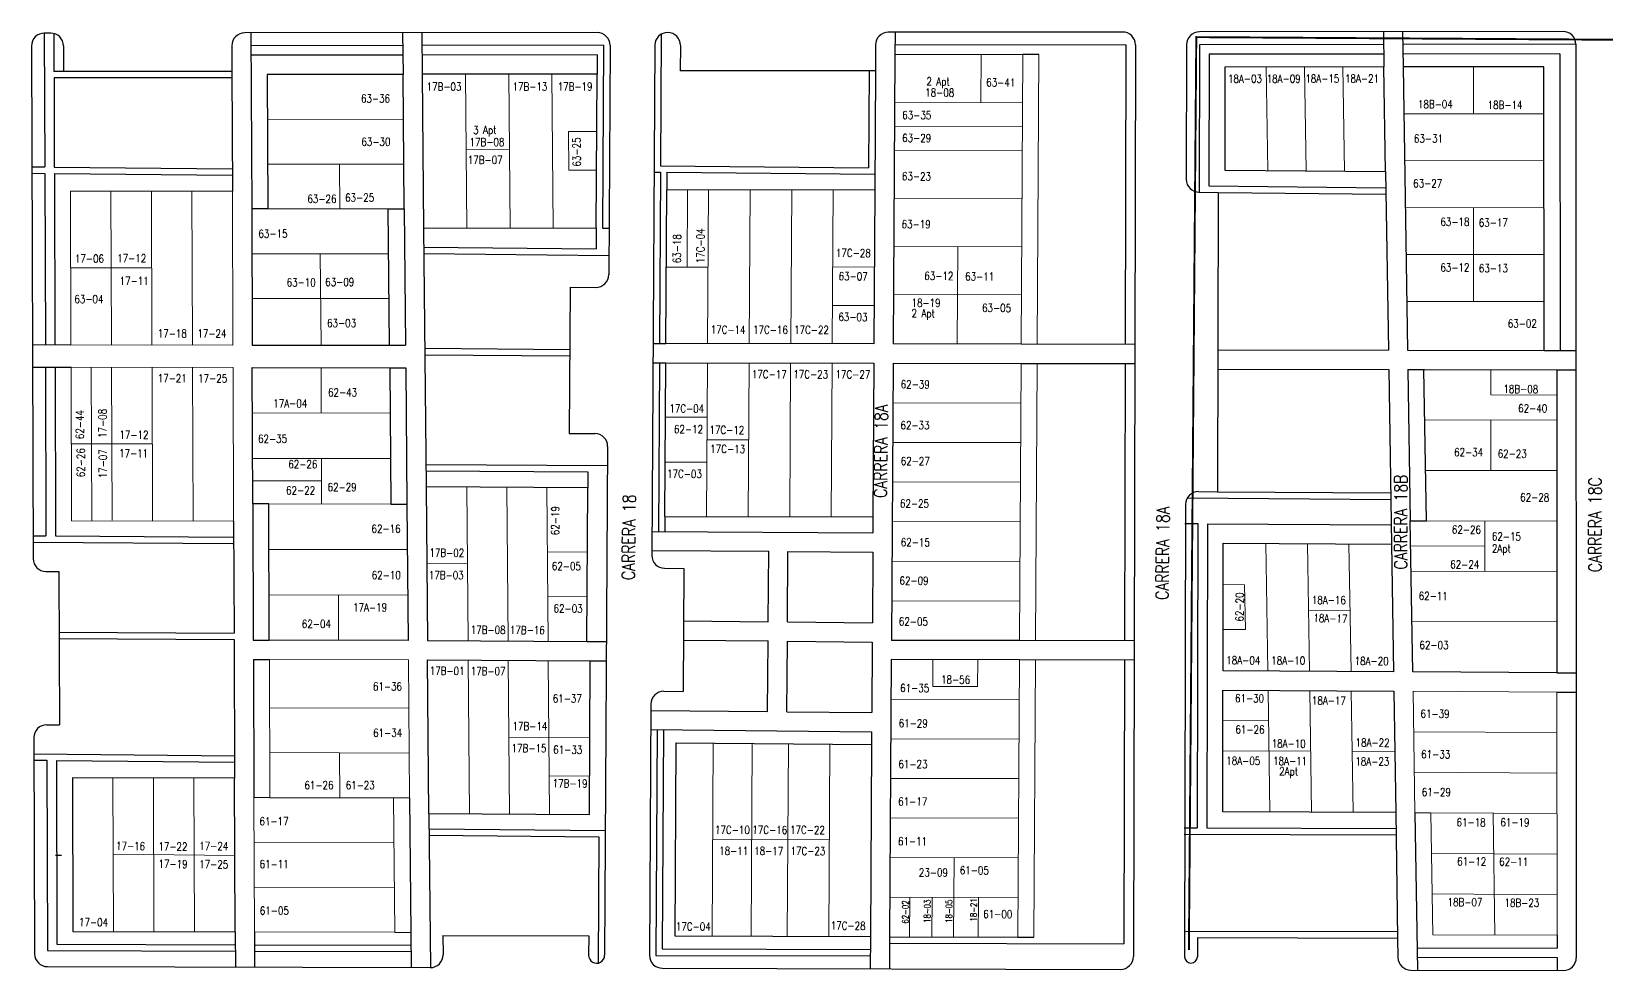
# Model space of a CAD drawing. Header units: millimetres. Extents: x 1022434 to 1024646, y 1272610 to 1274311.
# Drawn here: x 1023366 to 1023612, y 1273693.2 to 1273839.8 of the extents above; entities that cross this region are included whole.
import ezdxf
from ezdxf.enums import TextEntityAlignment as Align

# ---------------------------------------------------------------- set-up
doc = ezdxf.new("R2010")
doc.units = ezdxf.units.MM
doc.header["$MEASUREMENT"] = 0
for name, color, linetype, lineweight in [('CAB_AER_500', 3, 'Continuous', 25), ('NOMENCLATURA', 23, 'Continuous', 0), ('Planimetria_Varios', 251, 'Continuous', 0)]:
    doc.layers.add(name, color=color, linetype=linetype, lineweight=lineweight)
doc.layers.add('NOMEN', color=251, linetype='Continuous')
doc.layers.add('PLANIMETRIA', color=8, linetype='Continuous')
doc.styles.add('CALLE', font='simplex.shx', dxfattribs={"width": 0.8, "height": 2})
doc.styles.add('NOMEN', font='simplex.shx', dxfattribs={"width": 0.8, "height": 1.25})

msp = doc.modelspace()

# ---------------------------------------------------------------- linework, layer by layer
at = {"layer": 'CAB_AER_500', "const_width": 0.3}
msp.add_lwpolyline([(1023546.79, 1273696.37), (1023547.95, 1273838.92), (1023717.12, 1273837.86)], dxfattribs=at)
at = {"layer": 'CAB_AER_500'}
msp.add_lwpolyline([(1023369.79, 1273711.19), (1023370.72, 1273711.18)], dxfattribs=at)
at = {"layer": 'PLANIMETRIA', "linetype": 'Continuous'}
for p, q in [((1023368.01, 1273839.54), (1023368.08, 1273818.64)), ((1023369.02, 1273839.54), (1023368.02, 1273839.54)), ((1023369.51, 1273839.48), (1023369.53, 1273833.54)), ((1023454.38, 1273839.63), (1023399.31, 1273839.58)), ((1023400.3, 1273839.58), (1023400.41, 1273812.08)), ((1023423.99, 1273839.6), (1023424.05, 1273833.1)), ((1023426.99, 1273839.61), (1023427.05, 1273833.11)), ((1023455.38, 1273837.64), (1023427.01, 1273837.61)), ((1023455.38, 1273837.64), (1023455.21, 1273809.1)), ((1023456.38, 1273837.62), (1023456.17, 1273801.82)), ((1023463.38, 1273837.66), (1023462.91, 1273757.99)), ((1023464.39, 1273839.38), (1023464.27, 1273818.84)), ((1023467.38, 1273837.63), (1023467.36, 1273833.65)), ((1023497.84, 1273837.67), (1023497.86, 1273833.68)), ((1023536.44, 1273839.72), (1023499.84, 1273839.68)), ((1023500.89, 1273839.68), (1023500.87, 1273836.18)), ((1023536.94, 1273837.72), (1023500.88, 1273837.68)), ((1023536.94, 1273837.72), (1023536.83, 1273790.94)), ((1023538.44, 1273837.72), (1023538.12, 1273695.33)), ((1023546.44, 1273837.74), (1023546.39, 1273816.7)), ((1023548.44, 1273837.74), (1023548.39, 1273814.7)), ((1023605.24, 1273839.8), (1023548.44, 1273839.74)), ((1023577.21, 1273837.77), (1023548.44, 1273837.74)), ((1023577.18, 1273839.72), (1023577.26, 1273834.27)), ((1023580.18, 1273839.76), (1023580.26, 1273834.27)), ((1023607.24, 1273837.8), (1023580.21, 1273837.77)), ((1023607.24, 1273837.8), (1023607.3, 1273695.16)), ((1023366.02, 1273837.53), (1023366.29, 1273757.46)), ((1023371.02, 1273837.55), (1023371.03, 1273833.54)), ((1023397.31, 1273837.57), (1023397.32, 1273833.57)), ((1023424.01, 1273837.6), (1023400.31, 1273837.58)), ((1023424.03, 1273836.1), (1023400.31, 1273836.08)), ((1023454.37, 1273836.13), (1023427.03, 1273836.11)), ((1023454.37, 1273836.13), (1023454.35, 1273833.13)), ((1023500.87, 1273836.18), (1023500.6, 1273791)), ((1023520.87, 1273836.21), (1023500.87, 1273836.18)), ((1023523.37, 1273836.21), (1023520.87, 1273836.21)), ((1023549.94, 1273836.24), (1023549.89, 1273815.68)), ((1023577.23, 1273836.27), (1023549.94, 1273836.24)), ((1023604.74, 1273836.3), (1023580.23, 1273836.27)), ((1023604.74, 1273836.3), (1023604.76, 1273789.97)), ((1023371.03, 1273833.54), (1023369.53, 1273833.54)), ((1023397.32, 1273833.57), (1023371.03, 1273833.54)), ((1023397.32, 1273833.57), (1023397.39, 1273814.84)), ((1023497.86, 1273833.68), (1023467.36, 1273833.65)), ((1023496.86, 1273833.69), (1023496.77, 1273818.52)), ((1023497.86, 1273833.68), (1023497.75, 1273815.01)), ((1023397.33, 1273832.57), (1023369.54, 1273832.54)), ((1023369.54, 1273832.54), (1023369.58, 1273818.62)), ((1023366.08, 1273818.66), (1023368.08, 1273818.64)), ((1023369.58, 1273818.62), (1023397.38, 1273818.34)), ((1023464.27, 1273818.84), (1023496.77, 1273818.52)), ((1023366.09, 1273817.66), (1023368.09, 1273817.64)), ((1023368.09, 1273817.64), (1023368.18, 1273790.89)), ((1023369.59, 1273817.62), (1023397.39, 1273817.34)), ((1023369.59, 1273817.62), (1023369.68, 1273790.89)), ((1023463.26, 1273817.85), (1023464.26, 1273817.84)), ((1023464.26, 1273817.84), (1023464.1, 1273791.07)), ((1023465.26, 1273817.83), (1023465.25, 1273815.06)), ((1023465.26, 1273817.83), (1023497.76, 1273817.51)), ((1023549.89, 1273815.68), (1023577.56, 1273815.41)), ((1023577.52, 1273817.91), (1023577.96, 1273790.02)), ((1023465.1, 1273791.06), (1023465.25, 1273815.06)), ((1023497.75, 1273815.01), (1023465.25, 1273815.06)), ((1023497.75, 1273815.01), (1023497.6, 1273791.01)), ((1023548.37, 1273814.7), (1023551.39, 1273814.67)), ((1023551.39, 1273814.67), (1023551.28, 1273767.93)), ((1023551.39, 1273814.67), (1023577.55, 1273814.41)), ((1023424.24, 1273812.1), (1023424.44, 1273790.79)), ((1023427.27, 1273809.11), (1023427.64, 1273768.69)), ((1023454.21, 1273809.13), (1023454.19, 1273805.84)), ((1023455.21, 1273809.1), (1023456.21, 1273809.09)), ((1023427.3, 1273806.11), (1023454.19, 1273805.84)), ((1023427.29, 1273805.11), (1023456.19, 1273804.82)), ((1023450.16, 1273799.88), (1023450.02, 1273777.04)), ((1023450.16, 1273799.88), (1023454.15, 1273799.84)), ((1023366.18, 1273790.9), (1023372.18, 1273790.89)), ((1023463.1, 1273791.07), (1023465.1, 1273791.06)), ((1023497.6, 1273791.01), (1023465.1, 1273791.06)), ((1023520.6, 1273790.97), (1023500.6, 1273791)), ((1023538.33, 1273790.93), (1023520.6, 1273790.97)), ((1023421.94, 1273790.8), (1023424.44, 1273790.79)), ((1023450.09, 1273789.08), (1023427.44, 1273789.27)), ((1023450.1, 1273790.08), (1023427.45, 1273790.27)), ((1023551.33, 1273790.07), (1023577.96, 1273790.02)), ((1023602.26, 1273789.98), (1023607.26, 1273789.97)), ((1023366.19, 1273787.4), (1023372.19, 1273787.39)), ((1023368.19, 1273787.39), (1023368.28, 1273761.04)), ((1023369.69, 1273787.39), (1023369.78, 1273761.03)), ((1023421.97, 1273787.3), (1023424.47, 1273787.29)), ((1023424.47, 1273787.29), (1023424.66, 1273765.99)), ((1023463.09, 1273788.07), (1023465.09, 1273788.07)), ((1023464.09, 1273788.07), (1023463.93, 1273761.73)), ((1023464.94, 1273764.07), (1023465.09, 1273788.07)), ((1023465.09, 1273788.07), (1023497.59, 1273788.01)), ((1023497.59, 1273788.01), (1023497.44, 1273764.01)), ((1023500.59, 1273788), (1023500.33, 1273744.72)), ((1023500.59, 1273788), (1023520.59, 1273787.97)), ((1023520.59, 1273787.97), (1023538.33, 1273787.93)), ((1023536.83, 1273787.94), (1023536.73, 1273744.65)), ((1023551.33, 1273787.07), (1023578.01, 1273787.02)), ((1023578.01, 1273787.02), (1023578.43, 1273759.74)), ((1023581.01, 1273787.01), (1023581.38, 1273763.39)), ((1023581.01, 1273787.01), (1023583.51, 1273787.01)), ((1023583.51, 1273787.05), (1023583.51, 1273786.97)), ((1023604.26, 1273786.97), (1023607.26, 1273786.97)), ((1023450.02, 1273777.04), (1023454.02, 1273777.01)), ((1023456.01, 1273775), (1023455.54, 1273695.54)), ((1023427.63, 1273772.19), (1023455.99, 1273772)), ((1023427.61, 1273771.19), (1023452.92, 1273771.02)), ((1023452.92, 1273771.02), (1023452.91, 1273768.54)), ((1023546.55, 1273766.96), (1023578.32, 1273766.74)), ((1023548.29, 1273767.95), (1023551.28, 1273767.93)), ((1023551.19, 1273767.93), (1023578.33, 1273767.74)), ((1023400.58, 1273766.04), (1023400.66, 1273744.74)), ((1023464.94, 1273764.07), (1023464.93, 1273761.73)), ((1023464.94, 1273764.07), (1023497.44, 1273764.01)), ((1023497.44, 1273764.01), (1023497.43, 1273761.51)), ((1023546.28, 1273765.95), (1023546.12, 1273695.31)), ((1023397.59, 1273763.34), (1023397.66, 1273745.84)), ((1023463.03, 1273761.74), (1023497.43, 1273761.51)), ((1023546.18, 1273762.96), (1023548.18, 1273762.95)), ((1023548.18, 1273762.95), (1023548.07, 1273715.44)), ((1023549.68, 1273762.94), (1023549.57, 1273715.43)), ((1023549.68, 1273762.94), (1023578.3, 1273762.74)), ((1023366.28, 1273761.05), (1023368.28, 1273761.04)), ((1023366.28, 1273760.05), (1023397.46, 1273759.84)), ((1023369.78, 1273761.03), (1023397.47, 1273760.84)), ((1023463.01, 1273758.74), (1023481.17, 1273758.62)), ((1023481.1, 1273747.62), (1023481.17, 1273758.62)), ((1023484.1, 1273747.59), (1023484.17, 1273758.6)), ((1023484.17, 1273758.6), (1023497.41, 1273758.51)), ((1023497.41, 1273758.51), (1023497.35, 1273747.45)), ((1023368.27, 1273755.47), (1023370.3, 1273755.45)), ((1023370.3, 1273755.45), (1023370.38, 1273731.51)), ((1023464.89, 1273755.98), (1023467.9, 1273755.96)), ((1023467.9, 1273755.96), (1023467.78, 1273736.73)), ((1023467.85, 1273747.75), (1023481.1, 1273747.62)), ((1023484.1, 1273747.59), (1023497.35, 1273747.45)), ((1023370.33, 1273745.99), (1023397.66, 1273745.84)), ((1023370.33, 1273744.99), (1023397.66, 1273744.84)), ((1023397.66, 1273744.84), (1023397.74, 1273723.19)), ((1023400.66, 1273744.74), (1023403.16, 1273744.73)), ((1023452.77, 1273744.55), (1023455.77, 1273744.53)), ((1023467.83, 1273744.75), (1023481.08, 1273744.62)), ((1023481, 1273733.6), (1023481.08, 1273744.62)), ((1023484, 1273733.57), (1023484.08, 1273744.59)), ((1023484.08, 1273744.59), (1023497.33, 1273744.45)), ((1023497.33, 1273744.45), (1023497.26, 1273733.44)), ((1023520.33, 1273744.68), (1023500.33, 1273744.72)), ((1023538.23, 1273744.65), (1023520.33, 1273744.68)), ((1023400.67, 1273741.75), (1023403.17, 1273741.73)), ((1023400.67, 1273741.75), (1023400.75, 1273720.18)), ((1023428.1, 1273717.69), (1023427.88, 1273741.69)), ((1023427.88, 1273741.69), (1023453.25, 1273741.54)), ((1023500.31, 1273741.72), (1023500.05, 1273698.43)), ((1023520.31, 1273741.68), (1023500.31, 1273741.72)), ((1023538.22, 1273741.65), (1023520.31, 1273741.68)), ((1023453.25, 1273741.54), (1023453.11, 1273717.54)), ((1023453.25, 1273741.54), (1023455.75, 1273741.53)), ((1023536.72, 1273741.65), (1023536.62, 1273697.34)), ((1023604.28, 1273739.65), (1023607.28, 1273739.64)), ((1023464.79, 1273736.76), (1023467.78, 1273736.73)), ((1023462.77, 1273734.77), (1023462.54, 1273695.53)), ((1023604.28, 1273736.65), (1023607.28, 1273736.64)), ((1023462.76, 1273733.78), (1023481, 1273733.6)), ((1023484, 1273733.57), (1023497.26, 1273733.44)), ((1023366.39, 1273729.53), (1023366.5, 1273695.76)), ((1023368.41, 1273731.53), (1023370.38, 1273731.51)), ((1023462.75, 1273730.78), (1023497.24, 1273730.44)), ((1023463.75, 1273730.77), (1023463.54, 1273695.52)), ((1023464.75, 1273730.76), (1023464.54, 1273696.52)), ((1023497.24, 1273730.44), (1023497.23, 1273728.44)), ((1023366.39, 1273727.01), (1023397.73, 1273726.69)), ((1023466.55, 1273698.52), (1023466.73, 1273728.74)), ((1023466.73, 1273728.74), (1023497.23, 1273728.44)), ((1023497.23, 1273728.44), (1023497.05, 1273698.44)), ((1023366.4, 1273726.01), (1023368.4, 1273725.99)), ((1023368.4, 1273725.99), (1023368.5, 1273696.27)), ((1023369.9, 1273725.97), (1023397.73, 1273725.69)), ((1023369.9, 1273725.97), (1023369.99, 1273697.26)), ((1023403.25, 1273720.18), (1023422.58, 1273720.13)), ((1023425.08, 1273720.12), (1023425.27, 1273699.12)), ((1023428.1, 1273717.69), (1023453.11, 1273717.54)), ((1023428.1, 1273717.69), (1023428.32, 1273693.61)), ((1023579.09, 1273717.86), (1023579.4, 1273698.23)), ((1023582.09, 1273717.79), (1023582.48, 1273693.22)), ((1023428.12, 1273715.29), (1023455.65, 1273715.02)), ((1023546.07, 1273715.44), (1023548.07, 1273715.44)), ((1023549.57, 1273715.43), (1023579.13, 1273715.36)), ((1023428.13, 1273714.29), (1023454.65, 1273714.03)), ((1023454.65, 1273714.03), (1023454.53, 1273694.32)), ((1023546.07, 1273714.44), (1023579.15, 1273714.36)), ((1023397.83, 1273699.19), (1023397.86, 1273693.69)), ((1023400.83, 1273699.18), (1023400.86, 1273693.68)), ((1023422.77, 1273699.13), (1023425.27, 1273699.12)), ((1023425.27, 1273699.12), (1023425.32, 1273693.62)), ((1023430.27, 1273698.61), (1023430.3, 1273695.63)), ((1023430.27, 1273698.61), (1023453.05, 1273698.55)), ((1023453.05, 1273698.55), (1023453.04, 1273695.55)), ((1023497.05, 1273698.44), (1023466.55, 1273698.52)), ((1023497.05, 1273698.44), (1023497.02, 1273693.44)), ((1023500.05, 1273698.43), (1023500.02, 1273693.4)), ((1023500.05, 1273698.43), (1023520.05, 1273698.38)), ((1023500.05, 1273697.43), (1023536.62, 1273697.34)), ((1023520.05, 1273698.38), (1023522.55, 1273698.37)), ((1023546.12, 1273699.31), (1023579.4, 1273699.23)), ((1023548.12, 1273698.31), (1023548.12, 1273695.31)), ((1023548.12, 1273698.31), (1023579.4, 1273698.23)), ((1023579.4, 1273698.23), (1023579.45, 1273695.19)), ((1023604.3, 1273698.67), (1023604.3, 1273696.67)), ((1023368.5, 1273696.27), (1023397.85, 1273696.19)), ((1023369.99, 1273697.26), (1023397.84, 1273697.19)), ((1023400.84, 1273697.18), (1023425.29, 1273697.12)), ((1023400.85, 1273696.18), (1023425.3, 1273696.12)), ((1023463.54, 1273695.52), (1023497.04, 1273695.44)), ((1023464.54, 1273696.52), (1023497.04, 1273696.44)), ((1023582.42, 1273696.72), (1023604.3, 1273696.67)), ((1023582.45, 1273695.22), (1023604.3, 1273695.17)), ((1023604.3, 1273695.17), (1023604.3, 1273693.17)), ((1023368.49, 1273693.77), (1023428.3, 1273693.61)), ((1023464.53, 1273693.52), (1023536.11, 1273693.34)), ((1023581.44, 1273693.22), (1023605.29, 1273693.16))]:
    msp.add_line(p, q, dxfattribs=at)
for points in [[(1023400.49, 1273790.84), (1023421.94, 1273790.8), (1023421.74, 1273812.1), (1023424.24, 1273812.1), (1023424.05, 1273833.1), (1023402.83, 1273833.08), (1023402.91, 1273812.08), (1023400.41, 1273812.08)], [(1023454.35, 1273833.13), (1023427.05, 1273833.11), (1023427.27, 1273809.11), (1023454.21, 1273809.13)], [(1023577.52, 1273817.91), (1023577.26, 1273834.27), (1023552.43, 1273834.24), (1023552.4, 1273818.16)], [(1023602.26, 1273789.98), (1023602.24, 1273834.29), (1023580.26, 1273834.27), (1023580.96, 1273790.01)], [(1023422.16, 1273766), (1023424.66, 1273765.99), (1023424.86, 1273744.69), (1023403.16, 1273744.73), (1023403.08, 1273766.03), (1023400.58, 1273766.04), (1023400.5, 1273787.34), (1023421.97, 1273787.3)], [(1023583.51, 1273787.01), (1023604.26, 1273786.97), (1023604.28, 1273739.65), (1023581.75, 1273739.78), (1023581.38, 1273763.39), (1023583.88, 1273763.38)], [(1023427.86, 1273744.69), (1023452.77, 1273744.55), (1023452.91, 1273768.54), (1023427.64, 1273768.69)], [(1023552.13, 1273739.95), (1023552.17, 1273759.92), (1023578.43, 1273759.74), (1023578.75, 1273739.8), (1023552.13, 1273739.95)], [(1023579.09, 1273717.86), (1023552.07, 1273717.93), (1023552.12, 1273736.95), (1023578.79, 1273736.8)], [(1023397.74, 1273723.19), (1023372.41, 1273723.26), (1023372.49, 1273699.26), (1023397.83, 1273699.19)]]:
    msp.add_lwpolyline(points, close=True, dxfattribs=at)
for centre, radius, start, end in [((1023368.02, 1273837.54), 2, 90.0617, 180.1946), ((1023369.02, 1273837.54), 2, 0.1946, 90.0617), ((1023399.31, 1273837.58), 2, 90.0617, 180.2181), ((1023454.38, 1273837.63), 2, 359.6591, 90.0617), ((1023465.38, 1273837.65), 2, 359.6591, 179.6591), ((1023499.84, 1273837.68), 2, 90.0617, 180.2938), ((1023536.44, 1273837.72), 2, 359.8689, 90.0617), ((1023548.44, 1273837.74), 2, 90.0617, 179.8689), ((1023605.24, 1273837.8), 2, 0.0218, 90.0617), ((1023548.39, 1273816.7), 2, 179.8689, 269.4269), ((1023454.17, 1273801.84), 2, 269.4269, 359.6591), ((1023454.01, 1273775.01), 2, 359.6591, 89.6126), ((1023548.28, 1273765.95), 2, 89.6126, 179.8689), ((1023368.29, 1273757.47), 2, 180.1946, 269.4269), ((1023464.91, 1273757.98), 2, 179.6591, 269.6126), ((1023464.77, 1273734.76), 2, 89.4269, 179.6591), ((1023368.39, 1273729.53), 2, 89.4269, 180.1946), ((1023368.5, 1273695.77), 2, 180.1946, 269.8541), ((1023428.3, 1273695.61), 2, 269.8541, 0.5198), ((1023454.29, 1273695.54), 1.25, 179.6591, 359.6591), ((1023464.54, 1273695.52), 2, 179.6591, 269.8541), ((1023536.12, 1273695.34), 2, 269.8541, 359.8689), ((1023547.12, 1273695.31), 1, 179.8689, 359.8689), ((1023581.45, 1273695.22), 2, 180.8995, 269.8541), ((1023605.3, 1273695.16), 2, 269.8541, 0.0218)]:
    msp.add_arc(centre, radius, start, end, dxfattribs=at)
at = {"layer": 'Planimetria_Varios', "linetype": 'Continuous'}
for p, q in [((1023514.35, 1273836.2), (1023514.3, 1273828.7)), ((1023520.87, 1273836.21), (1023520.6, 1273790.97)), ((1023523.37, 1273836.21), (1023523.1, 1273790.96)), ((1023433.8, 1273833.11), (1023434.02, 1273809.11)), ((1023440.55, 1273833.12), (1023440.77, 1273809.12)), ((1023447.3, 1273833.13), (1023447.52, 1273809.13)), ((1023558.85, 1273834.25), (1023559.1, 1273818.09)), ((1023564.85, 1273834.25), (1023565.1, 1273818.03)), ((1023570.85, 1273834.26), (1023571.11, 1273817.97)), ((1023591.25, 1273834.28), (1023591.26, 1273826.95)), ((1023520.83, 1273828.71), (1023500.83, 1273828.68)), ((1023424.12, 1273826.1), (1023402.85, 1273826.08)), ((1023602.25, 1273826.96), (1023580.38, 1273826.94)), ((1023454.3, 1273824.16), (1023449.89, 1273824.16)), ((1023449.89, 1273824.16), (1023449.94, 1273818.16)), ((1023520.81, 1273824.96), (1023500.81, 1273824.93)), ((1023440.66, 1273821.35), (1023433.91, 1273821.34)), ((1023520.78, 1273821.21), (1023500.78, 1273821.18)), ((1023424.18, 1273819.1), (1023402.88, 1273819.08)), ((1023414.1, 1273819.09), (1023414.17, 1273812.09)), ((1023454.26, 1273818.16), (1023449.94, 1273818.16)), ((1023602.25, 1273819.63), (1023580.49, 1273819.61)), ((1023378.42, 1273814.88), (1023378.5, 1273790.88)), ((1023384.75, 1273814.87), (1023384.83, 1273790.87)), ((1023391.07, 1273814.85), (1023391.15, 1273790.85)), ((1023468.42, 1273802.99), (1023468.5, 1273815.06)), ((1023471.6, 1273791.05), (1023471.75, 1273815.05)), ((1023478.1, 1273791.04), (1023478.25, 1273815.04)), ((1023484.6, 1273791.03), (1023484.75, 1273815.03)), ((1023491.1, 1273791.02), (1023491.25, 1273815.02)), ((1023520.74, 1273813.71), (1023500.74, 1273813.68)), ((1023421.74, 1273812.1), (1023402.91, 1273812.08)), ((1023602.25, 1273812.3), (1023580.61, 1273812.28)), ((1023591.26, 1273812.29), (1023591.27, 1273797.63)), ((1023520.7, 1273806.21), (1023500.69, 1273806.18)), ((1023510.69, 1273806.2), (1023510.6, 1273790.98)), ((1023421.81, 1273805.1), (1023400.43, 1273805.08)), ((1023411.12, 1273805.09), (1023411.25, 1273790.82)), ((1023602.26, 1273804.97), (1023580.73, 1273804.95)), ((1023384.79, 1273802.87), (1023372.14, 1273802.89)), ((1023471.68, 1273803), (1023465.17, 1273802.99)), ((1023497.68, 1273803.03), (1023491.18, 1273803.02)), ((1023520.65, 1273798.71), (1023500.65, 1273798.68)), ((1023421.87, 1273798.1), (1023400.46, 1273798.08)), ((1023497.64, 1273797.03), (1023491.14, 1273797.02)), ((1023602.26, 1273797.64), (1023580.84, 1273797.62)), ((1023375.35, 1273787.37), (1023375.43, 1273763.46)), ((1023378.51, 1273787.38), (1023378.6, 1273763.47)), ((1023384.84, 1273787.37), (1023384.92, 1273763.43)), ((1023391.16, 1273787.35), (1023391.25, 1273763.38)), ((1023411.26, 1273787.32), (1023411.28, 1273780.22)), ((1023471.44, 1273764.05), (1023471.59, 1273788.05)), ((1023477.94, 1273764.04), (1023478.09, 1273788.04)), ((1023484.44, 1273764.03), (1023484.59, 1273788.03)), ((1023490.94, 1273764.02), (1023491.09, 1273788.02)), ((1023520.59, 1273787.97), (1023520.33, 1273744.68)), ((1023523.09, 1273787.96), (1023522.83, 1273744.68)), ((1023593.95, 1273786.99), (1023593.95, 1273783.04)), ((1023500.55, 1273781.82), (1023520.55, 1273781.78)), ((1023593.95, 1273783.04), (1023604.26, 1273783.02)), ((1023400.53, 1273780.24), (1023422.03, 1273780.2)), ((1023465.04, 1273779.57), (1023471.54, 1273779.55)), ((1023583.63, 1273779.13), (1023604.27, 1273779.1)), ((1023593.95, 1273779.12), (1023593.95, 1273771.24)), ((1023384.88, 1273775.4), (1023372.23, 1273775.42)), ((1023471.51, 1273776.05), (1023478.01, 1273776.04)), ((1023500.51, 1273775.63), (1023520.51, 1273775.6)), ((1023400.55, 1273773.14), (1023422.1, 1273773.1)), ((1023411.3, 1273773.12), (1023411.33, 1273766.02)), ((1023465.01, 1273772.57), (1023471.49, 1273772.55)), ((1023583.75, 1273771.26), (1023604.27, 1273771.22)), ((1023400.55, 1273769.64), (1023411.32, 1273769.62)), ((1023500.48, 1273769.45), (1023520.48, 1273769.41)), ((1023433.99, 1273768.65), (1023434.21, 1273744.65)), ((1023440.24, 1273768.62), (1023440.46, 1273744.62)), ((1023446.49, 1273768.58), (1023446.71, 1273744.58)), ((1023403.08, 1273766.03), (1023422.16, 1273766)), ((1023500.44, 1273763.26), (1023520.44, 1273763.23)), ((1023583.88, 1273763.38), (1023604.27, 1273763.35)), ((1023593.01, 1273763.37), (1023593.01, 1273755.49)), ((1023403.11, 1273758.93), (1023424.73, 1273758.89)), ((1023558.8, 1273759.87), (1023559.11, 1273739.91)), ((1023565.3, 1273759.83), (1023565.62, 1273739.88)), ((1023571.8, 1273759.79), (1023572.12, 1273739.84)), ((1023581.44, 1273759.46), (1023593.01, 1273759.44)), ((1023427.75, 1273756.7), (1023434.1, 1273756.65)), ((1023446.59, 1273758.54), (1023452.84, 1273758.5)), ((1023500.4, 1273757.08), (1023520.4, 1273757.04)), ((1023581.5, 1273755.51), (1023604.27, 1273755.47)), ((1023403.13, 1273751.83), (1023424.79, 1273751.79)), ((1023413.96, 1273751.81), (1023413.99, 1273744.71)), ((1023446.64, 1273751.57), (1023452.8, 1273751.53)), ((1023552.17, 1273753.42), (1023555.5, 1273753.4)), ((1023555.5, 1273753.4), (1023555.61, 1273746.4)), ((1023500.37, 1273750.89), (1023520.37, 1273750.86)), ((1023565.47, 1273749.37), (1023571.97, 1273749.35)), ((1023581.62, 1273747.64), (1023604.28, 1273747.6)), ((1023552.13, 1273746.42), (1023555.61, 1273746.4)), ((1023506.81, 1273741.7), (1023506.79, 1273737.52)), ((1023513.81, 1273741.69), (1023513.79, 1273737.51)), ((1023520.31, 1273741.68), (1023520.05, 1273698.38)), ((1023522.81, 1273741.68), (1023522.55, 1273698.37)), ((1023434.23, 1273741.65), (1023434.45, 1273717.65)), ((1023440.48, 1273741.62), (1023440.7, 1273717.61)), ((1023446.73, 1273741.58), (1023446.95, 1273717.58)), ((1023513.79, 1273737.51), (1023506.79, 1273737.52)), ((1023559.16, 1273736.91), (1023559.46, 1273717.91)), ((1023565.66, 1273736.87), (1023565.96, 1273717.89)), ((1023572.16, 1273736.84), (1023572.46, 1273717.87)), ((1023520.27, 1273735.5), (1023500.27, 1273735.53)), ((1023403.2, 1273734.18), (1023424.95, 1273734.12)), ((1023552.11, 1273732.23), (1023559.24, 1273732.19)), ((1023440.59, 1273729.61), (1023453.18, 1273729.53)), ((1023581.89, 1273730.45), (1023604.28, 1273730.32)), ((1023403.23, 1273727.18), (1023425.01, 1273727.12)), ((1023414.12, 1273727.15), (1023414.18, 1273720.15)), ((1023472.33, 1273698.5), (1023472.51, 1273728.69)), ((1023478.42, 1273698.49), (1023478.6, 1273728.62)), ((1023484.05, 1273698.47), (1023484.23, 1273728.57)), ((1023490.55, 1273698.45), (1023490.73, 1273728.5)), ((1023520.24, 1273729.31), (1023500.24, 1273729.35)), ((1023552.1, 1273727.48), (1023565.81, 1273727.4)), ((1023572.31, 1273727.37), (1023578.94, 1273727.33)), ((1023378.73, 1273723.24), (1023378.81, 1273699.24)), ((1023385.06, 1273723.22), (1023385.14, 1273699.22)), ((1023391.38, 1273723.21), (1023391.46, 1273699.21)), ((1023446.9, 1273723.57), (1023453.14, 1273723.53)), ((1023520.2, 1273723.13), (1023500.2, 1273723.16)), ((1023581.99, 1273724.12), (1023604.29, 1273723.99)), ((1023584.59, 1273717.78), (1023604.29, 1273717.66)), ((1023594.3, 1273717.72), (1023594.59, 1273698.69)), ((1023520.16, 1273716.94), (1023500.16, 1273716.98)), ((1023400.78, 1273713.18), (1023422.64, 1273713.13)), ((1023490.64, 1273713.57), (1023472.42, 1273713.61)), ((1023378.77, 1273711.33), (1023397.79, 1273711.14)), ((1023520.13, 1273710.76), (1023500.13, 1273710.79)), ((1023510.13, 1273710.77), (1023510.05, 1273698.41)), ((1023584.69, 1273711.45), (1023604.29, 1273711.33)), ((1023400.85, 1273706.18), (1023422.7, 1273706.13)), ((1023584.79, 1273705.11), (1023604.29, 1273705)), ((1023520.09, 1273704.57), (1023500.09, 1273704.61)), ((1023503.2, 1273704.62), (1023503.16, 1273698.43)), ((1023506.7, 1273704.59), (1023506.66, 1273698.41)), ((1023513.94, 1273704.58), (1023513.9, 1273698.4))]:
    msp.add_line(p, q, dxfattribs=at)
for points in [[(1023372.18, 1273790.89), (1023397.49, 1273790.84), (1023397.39, 1273814.84), (1023372.1, 1273814.89)], [(1023397.46, 1273763.34), (1023372.27, 1273763.39), (1023372.19, 1273787.39), (1023397.5, 1273787.34), (1023397.59, 1273763.34)], [(1023400.83, 1273699.18), (1023400.75, 1273720.18), (1023403.25, 1273720.18), (1023403.17, 1273741.73), (1023424.88, 1273741.69), (1023425.08, 1273720.12), (1023422.58, 1273720.13), (1023422.77, 1273699.13)], [(1023604.3, 1273698.67), (1023584.89, 1273698.71), (1023584.59, 1273717.78), (1023582.09, 1273717.79), (1023581.8, 1273736.78), (1023604.28, 1273736.65)]]:
    msp.add_lwpolyline(points, close=True, dxfattribs=at)

# ---------------------------------------------------------------- texts
at = {"layer": 'NOMEN', "linetype": 'Continuous', "style": 'NOMEN', "width": 0.8}
for s, height, rotation, p in [('18A-03', 1.25, 0.0617, (1023552.9, 1273831.8)), ('18A-09', 1.25, 0.0617, (1023558.94, 1273831.8)), ('18A-15', 1.25, 0.0617, (1023564.98, 1273831.81)), ('18A-21', 1.25, 0.0617, (1023571.18, 1273831.82)), ('17B-03', 1.25, 0.0617, (1023427.73, 1273830.56)), ('17B-13', 1.25, 0.0617, (1023441.15, 1273830.57)), ('17B-19', 1.25, 0.0617, (1023448.2, 1273830.58)), ('18-08', 1.25, 359.6126, (1023505.6, 1273829.65)), ('2 Apt', 1.25, 359.6126, (1023505.8, 1273831.4)), ('63-41', 1.25, 359.6126, (1023515.13, 1273831.23)), ('63-36', 1.25, 0.0617, (1023417.48, 1273828.7)), ('18B-04', 1.25, 0.0617, (1023582.57, 1273827.82)), ('18B-14', 1.25, 0.0617, (1023593.45, 1273827.7)), ('63-35', 1.25, 359.6126, (1023502.02, 1273826.13)), ('63-30', 1.25, 0.0617, (1023417.54, 1273821.95)), ('17B-08', 1.25, 0.0617, (1023434.44, 1273821.9)), ('3 Apt', 1.25, 0.0617, (1023435, 1273823.79)), ('63-25', 1.25, 90.5198, (1023451.81, 1273818.71)), ('63-29', 1.25, 359.6126, (1023502, 1273822.55)), ('63-31', 1.25, 0.0617, (1023581.94, 1273822.45)), ('17B-07', 1.25, 0.0617, (1023434.16, 1273819.11)), ('63-23', 1.25, 359.6126, (1023501.97, 1273816.57)), ('63-27', 1.25, 0.0617, (1023581.82, 1273815.45)), ('63-26', 1.25, 0.0617, (1023409.11, 1273813.04)), ('63-25', 1.25, 0.0617, (1023415, 1273813.23)), ('63-18', 1.25, 0.0617, (1023586.07, 1273809.45)), ('63-17', 1.25, 0.0617, (1023592.07, 1273809.32)), ('63-15', 1.25, 0.0617, (1023401.46, 1273807.6)), ('17C-04', 1.25, 89.6126, (1023471.11, 1273803.6)), ('63-19', 1.25, 359.6126, (1023501.92, 1273809.09)), ('63-18', 1.25, 89.6126, (1023467.44, 1273803.6)), ('17C-28', 1.25, 359.6126, (1023491.66, 1273804.6)), ('17-06', 1.25, 359.8975, (1023372.8, 1273803.71)), ('17-12', 1.25, 359.8975, (1023379.4, 1273803.77)), ('63-12', 1.25, 0.0617, (1023586.07, 1273802.32)), ('63-13', 1.25, 0.0617, (1023592.08, 1273802.2)), ('17-11', 1.25, 359.8975, (1023379.78, 1273800.23)), ('63-10', 1.25, 0.0617, (1023405.87, 1273799.99)), ('63-09', 1.25, 0.0617, (1023411.89, 1273800.05)), ('63-07', 1.25, 359.6126, (1023492.08, 1273800.96)), ('63-12', 1.25, 359.6126, (1023505.46, 1273801.02)), ('63-11', 1.25, 359.6126, (1023511.84, 1273800.92)), ('63-04', 1.25, 359.8975, (1023372.71, 1273797.39)), ('63-03', 1.25, 359.6126, (1023492.04, 1273794.6)), ('2 Apt', 1.25, 359.6126, (1023503.47, 1273795.18)), ('18-19', 1.25, 359.6126, (1023503.47, 1273796.82)), ('63-05', 1.25, 359.6126, (1023514.48, 1273796.02)), ('63-03', 1.25, 0.0617, (1023412.18, 1273793.64)), ('17C-14', 1.25, 359.6126, (1023472.1, 1273792.62)), ('17C-16', 1.25, 359.6126, (1023478.71, 1273792.61)), ('17C-22', 1.25, 359.6126, (1023485.12, 1273792.6)), ('63-02', 1.25, 0.0617, (1023596.6, 1273793.57)), ('17-18', 1.25, 359.8975, (1023385.73, 1273792.02)), ('17-24', 1.25, 359.8975, (1023391.93, 1273792.01)), ('17-21', 1.25, 359.8975, (1023385.73, 1273785.02)), ('17-25', 1.25, 359.8975, (1023392.04, 1273785.01)), ('17C-17', 1.25, 359.6126, (1023478.53, 1273785.66)), ('17C-23', 1.25, 359.6126, (1023485, 1273785.65)), ('17C-27', 1.25, 359.6126, (1023491.59, 1273785.64)), ('62-43', 1.25, 0.0617, (1023412.33, 1273782.81)), ('62-39', 1.25, 359.6126, (1023501.77, 1273784.08)), ('18B-08', 1.25, 359.6674, (1023595.91, 1273783.35)), ('17A-04', 1.25, 0.0617, (1023403.78, 1273781.09)), ('17C-04', 1.25, 359.6126, (1023465.64, 1273780.31)), ('62-40', 1.25, 359.6674, (1023598.22, 1273780.33)), ('62-33', 1.25, 359.6126, (1023501.74, 1273777.7)), ('17-12', 1.25, 359.8975, (1023379.75, 1273776.2)), ('62-35', 1.25, 0.0617, (1023401.4, 1273775.57)), ('62-12', 1.25, 359.6126, (1023466.36, 1273777.08)), ('17C-12', 1.25, 359.6126, (1023471.91, 1273776.97)), ('17-11', 1.25, 359.8975, (1023379.69, 1273773.3)), ('17C-13', 1.25, 359.6126, (1023472.03, 1273774)), ('62-34', 1.25, 359.6674, (1023588.21, 1273773.48)), ('62-23', 1.25, 359.6674, (1023595.02, 1273773.25)), ('62-26', 1.25, 0.0617, (1023406.13, 1273771.6)), ('17C-03', 1.25, 359.6126, (1023465.28, 1273770.12)), ('62-27', 1.25, 359.6126, (1023501.78, 1273772.1)), ('62-22', 1.25, 0.0617, (1023405.78, 1273767.51)), ('62-29', 1.25, 0.0617, (1023412.27, 1273768.02)), ('62-25', 1.25, 359.6126, (1023501.66, 1273765.47)), ('62-28', 1.25, 359.6674, (1023598.54, 1273766.43)), ('62-19', 1.25, 89.6126, (1023448.43, 1273761.13)), ('62-16', 1.25, 0.0617, (1023419.13, 1273761.52)), ('62-26', 1.25, 359.6674, (1023587.87, 1273761.39)), ('62-15', 1.25, 359.6674, (1023594.12, 1273760.33)), ('17B-02', 1.25, 359.6126, (1023428.16, 1273757.79)), ('62-15', 1.25, 359.6126, (1023501.78, 1273759.42)), ('2Apt', 1.25, 359.6674, (1023594.12, 1273758.43)), ('62-05', 1.25, 359.6126, (1023447.29, 1273755.7)), ('62-24', 1.25, 359.6674, (1023587.61, 1273755.96)), ('62-10', 1.25, 0.0617, (1023419.16, 1273754.28)), ('17B-03', 1.25, 359.6126, (1023428.08, 1273754.3)), ('62-09', 1.25, 359.6126, (1023501.59, 1273753.42)), ('62-20', 1.25, 89.6709, (1023555.33, 1273747.65)), ('18A-16', 1.25, 359.6709, (1023565.99, 1273750.4)), ('62-11', 1.25, 359.6674, (1023582.68, 1273751.03)), ('17A-19', 1.25, 0.0617, (1023416.24, 1273749.23)), ('62-03', 1.25, 359.6126, (1023447.56, 1273749.08)), ('62-04', 1.25, 0.0617, (1023408.25, 1273746.66)), ('17B-08', 1.25, 359.6126, (1023434.62, 1273745.75)), ('17B-16', 1.25, 359.6126, (1023440.74, 1273745.72)), ('62-05', 1.25, 359.6126, (1023501.49, 1273747.05)), ('18A-17', 1.25, 358.2257, (1023566.22, 1273747.61)), ('62-03', 1.25, 359.6674, (1023582.8, 1273743.37)), ('18A-04', 1.25, 359.6709, (1023552.63, 1273740.99)), ('18A-10', 1.25, 359.6709, (1023559.65, 1273740.95)), ('18A-20', 1.25, 359.6709, (1023572.68, 1273740.88)), ('17B-01', 1.25, 359.6126, (1023428.21, 1273739.35)), ('17B-07', 1.25, 359.6126, (1023434.61, 1273739.31)), ('18-56', 1.25, 359.6126, (1023508.08, 1273737.97)), ('61-36', 1.25, 0.0617, (1023419.35, 1273736.89)), ('61-35', 1.25, 359.6126, (1023501.69, 1273736.66)), ('61-37', 1.25, 359.6126, (1023447.43, 1273735.02)), ('61-30', 1.25, 359.6709, (1023553.99, 1273735.05)), ('18A-17', 1.25, 359.6709, (1023566, 1273734.7)), ('17B-14', 1.25, 359.6126, (1023441.14, 1273730.71)), ('61-29', 1.25, 359.6126, (1023501.46, 1273731.15)), ('61-39', 1.25, 359.6674, (1023582.97, 1273732.64)), ('61-34', 1.25, 0.0617, (1023419.38, 1273729.65)), ('61-26', 1.25, 359.6709, (1023554.06, 1273730.18)), ('18A-22', 1.25, 359.6709, (1023572.83, 1273728.14)), ('17B-15', 1.25, 359.6126, (1023441, 1273727.27)), ('61-33', 1.25, 359.6126, (1023447.5, 1273727.03)), ('18A-10', 1.25, 359.6709, (1023559.72, 1273727.98)), ('61-33', 1.25, 359.6674, (1023583.07, 1273726.31)), ('61-23', 1.25, 359.6126, (1023501.42, 1273724.78)), ('18A-05', 1.25, 359.6709, (1023552.63, 1273725.3)), ('18A-11', 1.25, 359.6709, (1023559.94, 1273725.26)), ('2Apt', 1.25, 359.6709, (1023560.89, 1273723.65)), ('18A-23', 1.25, 359.6709, (1023572.79, 1273725.19)), ('61-26', 1.25, 0.0617, (1023408.65, 1273721.48)), ('61-23', 1.25, 0.0617, (1023415.09, 1273721.48)), ('17B-19', 1.25, 359.6126, (1023447.41, 1273721.77)), ('61-17', 1.25, 359.6126, (1023501.39, 1273718.93)), ('61-29', 1.25, 359.6674, (1023583.17, 1273720.4)), ('61-17', 1.25, 0.0617, (1023401.63, 1273715.85)), ('17C-10', 1.25, 359.6126, (1023472.77, 1273714.53)), ('17C-16', 1.25, 359.6126, (1023478.6, 1273714.51)), ('17C-22', 1.25, 359.6126, (1023484.49, 1273714.5)), ('61-18', 1.25, 359.6674, (1023588.6, 1273715.68)), ('61-19', 1.25, 359.6674, (1023595.44, 1273715.68)), ('17-16', 1.25, 359.4269, (1023379.21, 1273711.99)), ('17-22', 1.25, 359.4269, (1023385.83, 1273711.92)), ('17-24', 1.25, 359.4269, (1023392.2, 1273711.99)), ('18-11', 1.25, 359.6126, (1023473.42, 1273711.24)), ('18-17', 1.25, 359.6126, (1023478.89, 1273711.22)), ('17C-23', 1.25, 359.6126, (1023484.57, 1273711.21)), ('61-11', 1.25, 359.6126, (1023501.35, 1273712.73)), ('17-19', 1.25, 359.4269, (1023385.86, 1273709.2)), ('17-25', 1.25, 359.4269, (1023392.2, 1273709.14)), ('61-11', 1.25, 0.0617, (1023401.65, 1273709.15)), ('61-12', 1.25, 359.6674, (1023588.7, 1273709.57)), ('62-11', 1.25, 359.6674, (1023595.25, 1273709.53)), ('23-09', 1.25, 359.6126, (1023504.61, 1273707.86)), ('61-05', 1.25, 359.6126, (1023511, 1273708.19)), ('61-05', 1.25, 0.0617, (1023401.68, 1273701.88)), ('62-02', 1, 89.6126, (1023503.01, 1273700.47)), ('18-03', 1, 89.6126, (1023506.41, 1273700.59)), ('18-05', 1, 89.6126, (1023509.8, 1273700.59)), ('18-21', 1, 89.6126, (1023513.65, 1273700.8)), ('61-00', 1.25, 359.6126, (1023514.67, 1273701.36)), ('18B-07', 1.25, 359.6674, (1023587.19, 1273703.23)), ('18B-23', 1.25, 359.6674, (1023596.08, 1273703.13)), ('17-04', 1.25, 359.4269, (1023373.43, 1273700.1)), ('17C-04', 1.25, 359.6126, (1023466.66, 1273699.43)), ('17C-28', 1.25, 359.6126, (1023490.84, 1273699.55))]:
    msp.add_text(s, height=height, rotation=rotation, dxfattribs=at).set_placement(p)
for s, p in [('62-44', (1023374.18, 1273780.68)), ('17-08', (1023377.73, 1273780.87)), ('62-26', (1023374.33, 1273774.73)), ('17-07', (1023377.79, 1273774.57))]:
    msp.add_text(s, height=1.25, rotation=90.1946, dxfattribs=at).set_placement(p, align=Align.RIGHT)
at = {"layer": 'NOMENCLATURA', "linetype": 'Continuous', "style": 'CALLE', "width": 0.8}
for s, rotation, p in [('CARRERA 18A', 89.3254, (1023499.61, 1273766.96)), ('CARRERA 18B', 90, (1023580.89, 1273755.79)), ('CARRERA 18C', 90, (1023611.23, 1273755.37)), ('CARRERA 18', 89.3254, (1023460.23, 1273754.12)), ('CARRERA 18A', 89.3254, (1023543.6, 1273751.03))]:
    msp.add_text(s, height=2, rotation=rotation, dxfattribs=at).set_placement(p)

doc.saveas('drawing.dxf')
